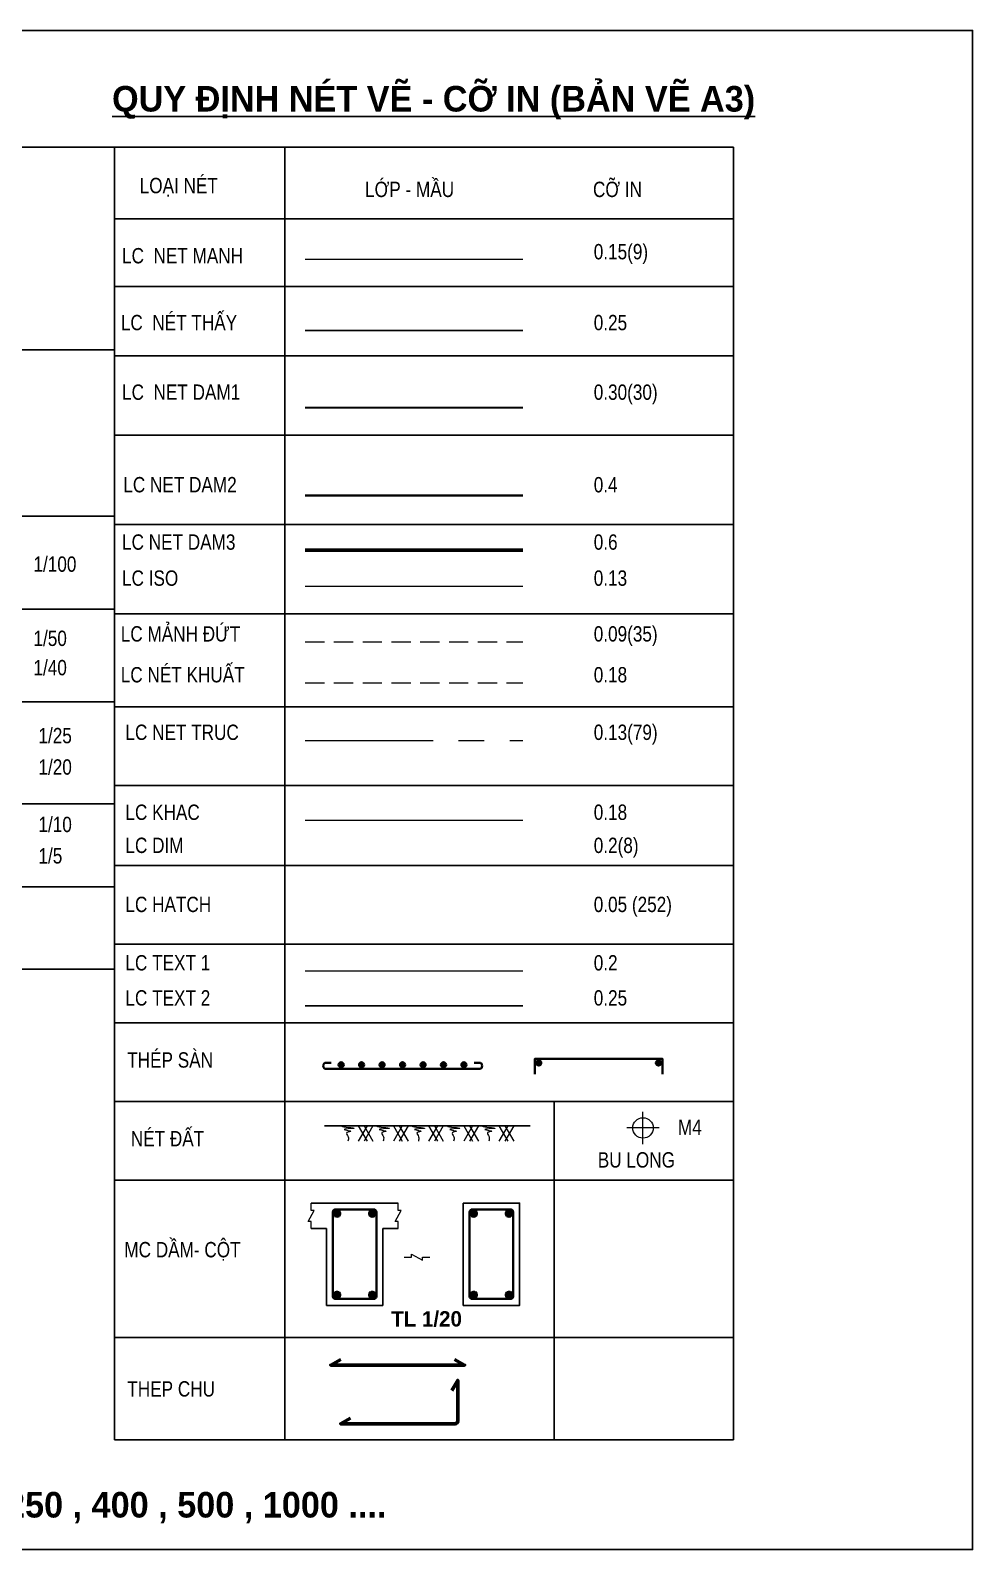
# Model space of a CAD drawing. Header units: inches. Extents: x -676 to 53517, y -16349 to 46516.
# Drawn here: x 33554 to 37237, y -16349 to -10409 of the extents above; entities that cross this region are included whole.
import ezdxf

# ---------------------------------------------------------------- set-up
doc = ezdxf.new("R2010")
doc.units = ezdxf.units.IN
doc.header["$MEASUREMENT"] = 0
for name, pattern in [('CENTERX2', [4, 2.5, -0.5, 0.5, -0.5]), ('DASHDOT', [1, 0.5, -0.25, 0, -0.25]), ('HIDDEN', [0.375, 0.25, -0.125])]:
    doc.linetypes.add(name, pattern=pattern)
for name, color, linetype, lineweight in [('LC Dim', 8, 'Continuous', 18), ('LC ISO', 153, 'Continuous', 13), ('LC Khac', 4, 'Continuous', 9), ('LC MANH DUT', 35, 'HIDDEN', 5), ('LC Net dam 1', 30, 'Continuous', 30), ('LC Net dam2', 6, 'Continuous', 40), ('LC Net dam3', 1, 'Continuous', 60), ('LC Net khuat', 4, 'HIDDEN', 13), ('LC Net manh', 9, 'Continuous', 5), ('LC Net thay', 7, 'Continuous', 25), ('LC Net truc', 79, 'DASHDOT', 13), ('LC Text1', 3, 'Continuous', 20), ('LC Text2', 7, 'Continuous', 25)]:
    doc.layers.add(name, color=color, linetype=linetype, lineweight=lineweight)
doc.styles.add('LC 1', font='')
doc.styles.add('T2', font='', dxfattribs={"width": 0.8})
doc.styles.get('LC 1').set_extended_font_data('.VnAvantH', bold=True)
doc.styles.get('T2').set_extended_font_data('.VnArialH')

# ---------------------------------------------------------------- blocks, each defined once
blk = doc.blocks.new('thep tron 2')
at = {"layer": 'LC Net dam2'}
for p, q in [((-0.5, 0.5), (0.5, 0.5)), ((0.35, 0.85), (-0.35, 0.15)), ((-0.35, 0.85), (0.35, 0.15)), ((0, 1), (0, 0))]:
    blk.add_line(p, q, dxfattribs=at)
blk.add_circle((0, 0.5), 0.5, dxfattribs=at)
blk = doc.blocks.new('theptron1')
at = {"layer": 'LC Net dam3'}
for p, q in [((-0.5, 0), (0.5, 0)), ((-0.35, 0.35), (0.35, -0.35)), ((0.35, 0.35), (-0.35, -0.35)), ((0, 0.5), (0, -0.5))]:
    blk.add_line(p, q, dxfattribs=at)
blk.add_circle((0, 0), 0.5, dxfattribs=at)
blk = doc.blocks.new('mat dat')
at = {"layer": 'LC Net manh'}
for p, q in [((2, 0), (3.73, -3)), ((3.73, 0), (2, -3)), ((3.15, 0), (4.88, -3)), ((4.88, 0), (3.15, -3))]:
    blk.add_line(p, q, dxfattribs=at)
blk.add_spline([(0, 0), (-1.21, -0.12), (1.21, -0.52), (-0.75, -0.75), (0.58, -1.1), (-0.23, -1.33), (0.06, -2.19), (0, -3)], degree=3, dxfattribs=at)
blk = doc.blocks.new('bu lon')
at = {"layer": 'LC Khac', "color": 9}
for p, q in [((0, -0.786), (0, 0.786)), ((0.786, 0), (-0.786, 0))]:
    blk.add_line(p, q, dxfattribs=at)
at = {"layer": 'LC Khac', "color": 7}
blk.add_circle((0, 0), 0.5, dxfattribs=at)
blk = doc.blocks.new('MM')
at = {"layer": 'LC Khac', "xscale": 2.289702860291335, "yscale": 2.289702860291335, "zscale": 2.289702860291335}
blk.add_blockref('bu lon', (0, 0), dxfattribs=at)

msp = doc.modelspace()

# ---------------------------------------------------------------- linework, layer by layer
at = {"layer": 'Defpoints', "ltscale": 0.2, "elevation": 0}
msp.add_lwpolyline([(28837, -10408.6), (37237, -10408.7), (37236.9, -16348.7), (28836.9, -16348.6)], close=True, dxfattribs=at)
at = {"layer": 'LC Dim', "ltscale": 3, "elevation": 0}
msp.add_lwpolyline([(28837, -10408.6), (37236.9, -10408.7), (37236.9, -16348.7), (28836.9, -16348.6)], close=True, dxfattribs=at)
at = {"layer": 'LC ISO', "ltscale": 0.5}
msp.add_line((34628, -12581.8, 0), (35478.4, -12581.8, 0), dxfattribs=at)
at = {"layer": 'LC Khac', "ltscale": 0.5}
msp.add_line((34628, -13497.2, 0), (35478.4, -13497.2, 0), dxfattribs=at)
at = {"layer": 'LC MANH DUT', "ltscale": 300}
msp.add_line((34628, -12799.7, 0), (35478.4, -12799.8, 0), dxfattribs=at)
at = {"layer": 'LC Net dam 1'}
msp.add_line((34628, -11882.9, 0), (35478.4, -11882.9, 0), dxfattribs=at)
at = {"layer": 'LC Net dam2', "ltscale": 5}
msp.add_line((35478.4, -12226.9, 0), (34628, -12226.9, 0), dxfattribs=at)
at = {"layer": 'LC Net dam2', "elevation": 0}
msp.add_lwpolyline([(35525.2, -14490), (35525.2, -14430), (36025.2, -14430), (36025.2, -14490)], dxfattribs=at)
msp.add_lwpolyline([(35288.7, -14445.2), (35308.7, -14445.2, -0.414214), (35320.1, -14456.6), (35320.1, -14457.8, -0.414214), (35308.7, -14469.2), (35009.2, -14469.2), (34709.8, -14469.2, -0.414214), (34698.4, -14457.8), (34698.4, -14456.6, -0.414214), (34709.8, -14445.2), (34729.8, -14445.2)], format="xyb", dxfattribs=at)
for points in [[(34736.5, -15358.8), (34736.5, -15028.8, -0.414214), (34746.5, -15018.8), (34896.5, -15018.8, -0.414214), (34906.5, -15028.8), (34906.5, -15358.8, -0.414214), (34896.5, -15368.8), (34746.5, -15368.8, -0.414214)], [(35270.9, -15358.8), (35270.9, -15028.8, -0.414214), (35280.9, -15018.8), (35430.9, -15018.8, -0.414214), (35440.9, -15028.8), (35440.9, -15358.8, -0.414214), (35430.9, -15368.8), (35280.9, -15368.8, -0.414214)]]:
    msp.add_lwpolyline(points, format="xyb", close=True, dxfattribs=at)
at = {"layer": 'LC Net dam3', "ltscale": 0.5}
msp.add_line((34628, -12440.7, 0), (35478.4, -12440.7, 0), dxfattribs=at)
at = {"layer": 'LC Net dam3', "ltscale": 5, "elevation": 0}
msp.add_lwpolyline([(34767.3, -15605), (34728.3, -15627.5), (35251.3, -15627.5), (35212.4, -15605)], dxfattribs=at)
at = {"layer": 'LC Net dam3', "elevation": 0}
msp.add_lwpolyline([(35201.7, -15726), (35224.2, -15687), (35224.2, -15846.7, -0.414214), (35214.2, -15856.7), (34766.7, -15856.7), (34805.7, -15834.2)], format="xyb", dxfattribs=at)
at = {"layer": 'LC Net khuat', "ltscale": 300}
msp.add_line((34628, -12959.6, 0), (35478.4, -12959.6, 0), dxfattribs=at)
at = {"layer": 'LC Net manh'}
msp.add_line((34628, -11302.7, 0), (35478.4, -11302.7, 0), dxfattribs=at)
at = {"layer": 'LC Net manh', "elevation": 0}
for points in [[(34651.5, -15093.8), (34651.5, -15065.2), (34640, -15065.2), (34663, -15022.5), (34651.5, -15022.5), (34651.5, -14993.8)], [(34991.5, -15093.8), (34991.5, -15065.2), (34980, -15065.2), (35003, -15022.5), (34991.5, -15022.5), (34991.5, -14993.8)], [(35015.6, -15205), (35044.2, -15205), (35044.2, -15193.5), (35086.9, -15216.5), (35086.9, -15205), (35115.6, -15205)]]:
    msp.add_lwpolyline(points, dxfattribs=at)
at = {"layer": 'LC Net thay'}
for p, q in [((33488.7, -10865.6, 0), (33882.9, -10865.6, 0)), ((34548.8, -10865.6, 0), (34548.7, -15919, 0)), ((33882.9, -11145.9, 0), (36302.3, -11145.9, 0)), ((33882.9, -11410.5, 0), (36302.3, -11410.5, 0)), ((34628, -11582.5, 0), (35478.4, -11582.5, 0)), ((29397.9, -11658.1, 0), (33882.9, -11658.1, 0)), ((33882.9, -11681.6, 0), (36302.3, -11681.7, 0)), ((33882.9, -11990.7, 0), (36302.3, -11990.7, 0)), ((31104.3, -12307.6, 0), (33882.9, -12307.6, 0)), ((33882.9, -12340.5, 0), (36302.3, -12340.6, 0)), ((31104.3, -12671.1, 0), (33882.9, -12671.1, 0)), ((33882.9, -12690.4, 0), (36302.3, -12690.4, 0)), ((31104.3, -13034.5, 0), (33882.9, -13034.6, 0)), ((33882.9, -13053.9, 0), (36302.2, -13053.9, 0)), ((33882.9, -13361.4, 0), (36302.2, -13361.4, 0)), ((31104.3, -13432.8, 0), (33882.9, -13432.9, 0)), ((33882.9, -13674, 0), (36302.2, -13674.1, 0)), ((31104.3, -13756.8, 0), (33882.9, -13756.9, 0)), ((33882.9, -13981.6, 0), (36302.2, -13981.6, 0)), ((29397.9, -14079, 0), (33882.9, -14079.1, 0)), ((34628, -14223, 0), (35478.4, -14223.1, 0)), ((33882.9, -14289.1, 0), (36302.2, -14289.2, 0)), ((33882.8, -14596.7, 0), (36302.2, -14596.7, 0)), ((35601.4, -14596.7, 0), (35601.3, -15919, 0)), ((35508.2, -14691.3, 0), (34704.2, -14691.3, 0)), ((33882.8, -14904.2, 0), (36302.2, -14904.2, 0)), ((34991.5, -14993.8, 0), (34651.5, -14993.8, 0)), ((34711.5, -15093.8, 0), (34651.5, -15093.8, 0)), ((34931.5, -15093.8, 0), (34991.5, -15093.8, 0)), ((33882.8, -15519.3, 0), (36302.2, -15519.3, 0)), ((33882.8, -15919, 0), (36302.2, -15919, 0))]:
    msp.add_line(p, q, dxfattribs=at)
at = {"layer": 'LC Net thay', "elevation": 0}
for points in [[(33882.9, -10865.6), (36302.3, -10865.6), (36302.2, -15919), (33882.8, -15919)], [(35245.9, -14993.8), (35465.9, -14993.8), (35465.9, -15393.8), (35245.9, -15393.8)]]:
    msp.add_lwpolyline(points, close=True, dxfattribs=at)
msp.add_lwpolyline([(34931.5, -15093.8), (34931.5, -15393.8), (34711.5, -15393.8), (34711.5, -15093.8)], dxfattribs=at)
at = {"layer": 'LC Net truc', "linetype": 'CENTERX2', "ltscale": 200}
msp.add_line((34628, -13184.5, 0), (35478.4, -13184.6, 0), dxfattribs=at)
at = {"layer": 'LC Text1'}
msp.add_line((34628, -14085.9, 0), (35478.4, -14085.9, 0), dxfattribs=at)

# ---------------------------------------------------------------- block references
at = {"layer": 'LC Dim'}
for p, xscale, yscale, zscale, rotation in [((34752.5, -15034.8, 0), 20.00000014482849, 20.00000014482849, 20.00000014482849, 359.999216292062), ((34890.5, -15034.8, 0), -20.00000014482849, 20.00000014482846, 20.00000014482846, 359.999216292062), ((35286.9, -15034.8, 0), 20.00000014482849, 20.00000014482849, 20.00000014482849, 359.999216292062), ((35424.9, -15034.8, 0), -20.00000014482849, 20.00000014482846, 20.00000014482846, 359.999216292062), ((34752.5, -15352.8, 0), -20.00000014482848, 20.00000014482846, 20.00000014482846, 179.9992162950231), ((34890.5, -15352.8, 0), 20.00000014482848, 20.00000014482848, 20.00000014482848, 179.9992162950232), ((35286.9, -15352.8, 0), -20.00000014482848, 20.00000014482846, 20.00000014482846, 179.9992162950231), ((35424.9, -15352.8, 0), 20.00000014482848, 20.00000014482848, 20.00000014482848, 179.9992162950232)]:
    msp.add_blockref('theptron1', p, dxfattribs=dict(at, xscale=xscale, yscale=yscale, zscale=zscale, rotation=rotation))
at = {"layer": 'LC Khac', "xscale": 20.00000014482849, "yscale": 20.00000014482849, "zscale": 20.00000014482849, "rotation": 359.999216292062}
for p in [(34795.3, -14691.3, 0), (34932.9, -14691.3, 0), (35070.5, -14691.3, 0), (35208, -14691.3, 0), (35345.6, -14691.3, 0)]:
    msp.add_blockref('mat dat', p, dxfattribs=at)
at = {"layer": 'LC MANH DUT', "xscale": 34.939031595169, "yscale": 34.939031595169, "zscale": 34.939031595169, "rotation": 359.999216292062}
msp.add_blockref('MM', (35948.6, -14700, 0), dxfattribs=at)
at = {"layer": 'LC Net dam2'}
for p, xscale, yscale, zscale, rotation in [((34768.8, -14463.2, 0), 20.00000014482849, 20.00000014482849, 20.00000014482849, 359.999216292062), ((34848.8, -14463.2, 0), 20.00000014482849, 20.00000014482849, 20.00000014482849, 359.999216292062), ((34928.8, -14463.2, 0), 20.00000014482849, 20.00000014482849, 20.00000014482849, 359.999216292062), ((35008.8, -14463.2, 0), 20.00000014482849, 20.00000014482849, 20.00000014482849, 359.999216292062), ((35088.8, -14463.2, 0), 20.00000014482849, 20.00000014482849, 20.00000014482849, 359.999216292062), ((35168.8, -14463.2, 0), 20.00000014482849, 20.00000014482849, 20.00000014482849, 359.999216292062), ((35248.8, -14463.2, 0), 20.00000014482849, 20.00000014482849, 20.00000014482849, 359.999216292062), ((35541.2, -14436, 0), -20.00000014482848, 20.00000014482846, 20.00000014482846, 179.9992162950231), ((36009.2, -14436, 0), 20.00000014482848, 20.00000014482848, 20.00000014482848, 179.9992162950232)]:
    msp.add_blockref('thep tron 2', p, dxfattribs=dict(at, xscale=xscale, yscale=yscale, zscale=zscale, rotation=rotation))

# ---------------------------------------------------------------- texts
at = {"layer": 'LC Text2', "lineweight": -2, "style": 'LC 1'}
for s, height, p in [('%%Uquy ®Þnh nÐt vÏ - cì in (b¶n vÏ A3)', 100, (33873.2, -10725.9, 0)), ('tl 1/20', 60, (34964.4, -15476.5, 0)), ('tØ lÖ b¶n vÏ : 5 , 10 ,  20 , 25 , 40 , 50 ,  100 ,  150 ,  175 , 200 ,  250 , 400 , 500 , 1000 ....', 100, (29459.8, -16223.2, 0))]:
    msp.add_text(s, height=height, rotation=359.99922, dxfattribs=at).set_placement(p)
at = {"layer": 'LC Text2', "style": 'T2', "width": 0.8}
for s, p in [('lo¹i nÐt', (33981.4, -11045.3, 0)), ('Líp - mÇu', (34862.2, -11060.3, 0)), ('cì in', (35753.1, -11060.3, 0)), ('LC  Net manh', (33912.3, -11319.6, 0)), ('0.15(9)', (35756.1, -11303.8, 0)), ('LC  nÐt thÊy', (33907.7, -11581, 0)), ('0.25 ', (35756.1, -11581, 0)), ('LC  Net dam1', (33912.3, -11853.1, 0)), ('0.30(30)', (35756.1, -11853.1, 0)), ('LC Net dam2', (33917.2, -12214.9, 0)), ('0.4', (35756.1, -12215, 0)), ('LC Net dam3', (33912.2, -12439.2, 0)), ('0.6', (35756.1, -12439.2, 0)), ('1/100', (33566.1, -12525.5, 0)), ('LC iso', (33912.2, -12580.2, 0)), ('0.13', (35756.1, -12580.2, 0)), ('1/50', (33566.1, -12815.6, 0)), ('LC m¶nh ®øt', (33907.3, -12798.2, 0)), ('0.09(35)', (35756.1, -12798.2, 0)), ('1/40', (33566.1, -12930.2, 0)), ('LC nÐt khuÊt', (33907.3, -12958, 0)), ('0.18', (35756.1, -12958, 0)), ('LC Net truc', (33925.5, -13183, 0)), ('0.13(79)', (35756.1, -13183, 0)), ('1/25', (33585.6, -13196, 0)), ('1/20', (33585.6, -13318.8, 0)), ('1/10', (33585.6, -13543.3, 0)), ('LC khac', (33925.5, -13495.6, 0)), ('0.18', (35756.1, -13495.6, 0)), ('LC dim', (33925.5, -13625, 0)), ('0.2(8)', (35756.1, -13625.1, 0)), ('1/5', (33585.6, -13666.1, 0)), ('LC Hatch', (33925.5, -13856, 0)), ('0.05 (252)', (35756.1, -13856, 0)), ('LC text 1', (33925.5, -14084.3, 0)), ('0.2', (35756.1, -14084.3, 0)), ('LC text 2', (33925.5, -14221.5, 0)), ('0.25', (35756.1, -14221.5, 0)), ('thÐp sµn', (33932.6, -14464.3, 0)), ('m4', (36085.2, -14727.1, 0)), ('nÐt ®Êt', (33946.5, -14771.9, 0)), ('bu long', (35771.9, -14854.9, 0)), ('mc dÇm- cét', (33921.2, -15205.9, 0)), ('thep chu', (33933, -15750.3, 0))]:
    msp.add_text(s, height=60, rotation=359.99922, dxfattribs=at).set_placement(p)

doc.saveas('drawing.dxf')
